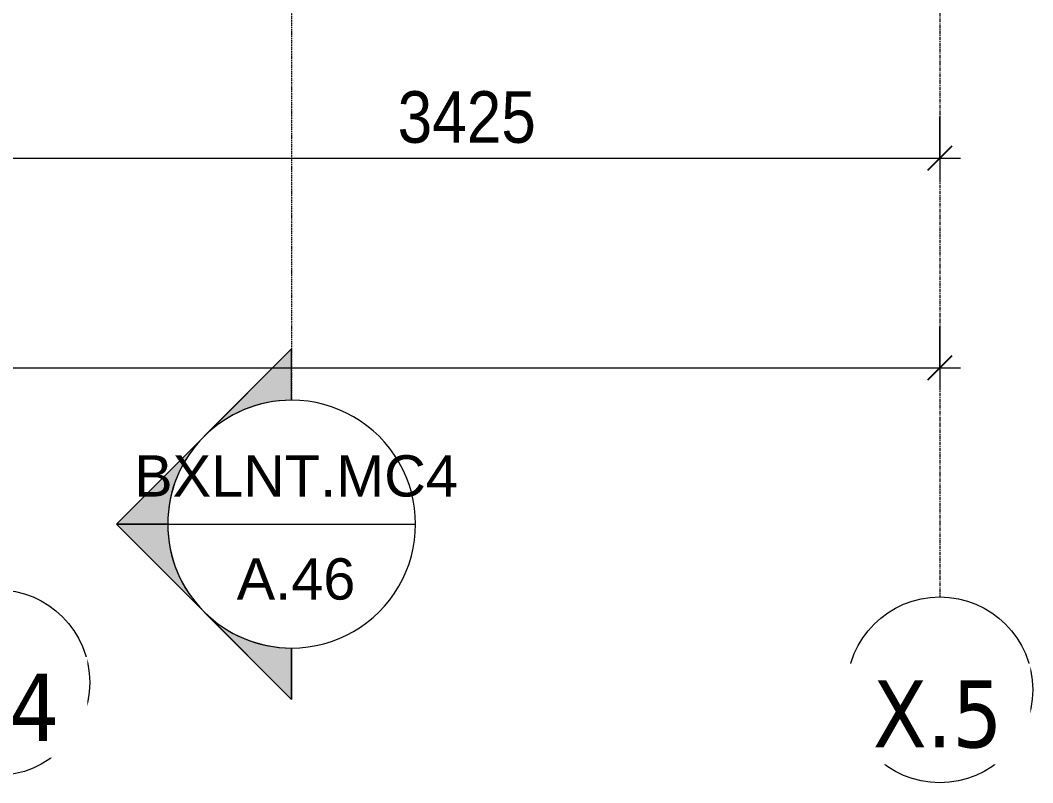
# Model space of a CAD drawing. Header units: millimetres. Extents: x 83532 to 228915, y -7302 to 22802.
# Drawn here: x 123189 to 126866, y 11808 to 14578 of the extents above; entities that cross this region are included whole.
import ezdxf

# ---------------------------------------------------------------- set-up
doc = ezdxf.new("R2010")
doc.units = ezdxf.units.MM
doc.linetypes.add('Dash Dot 3_16_', pattern=[7.9375, 4.7625, -1.5875, 0, -1.5875])
doc.linetypes.add('Grid Line', pattern=[22.225, 12.7, -3.175, 3.175, -3.175])
for name, color, linetype, lineweight in [('A-ANNO-DIMS', 211, 'Continuous', 9), ('A-ANNO-DIMS-75', 211, 'Continuous', 9), ('G-ANNO-SYMB', 111, 'Continuous', 9), ('G-ANNO-SYMB-1', 111, 'Dash Dot 3_16_', 18), ('S-GRID-1', 1, 'Grid Line', 9), ('S-GRID-IDEN', 1, 'Continuous', 9)]:
    doc.layers.add(name, color=color, linetype=linetype, lineweight=lineweight)
doc.styles.add('Arial', font='arial.ttf', dxfattribs={"height": 150})
doc.styles.add('Tahoma_B', font='tahomabd.ttf', dxfattribs={"height": 243.75})
doc.styles.add('UTM Avo', font='', dxfattribs={"width": 0.9, "height": 187.5})
doc.styles.get('UTM Avo').set_extended_font_data('UTM Avo')
doc.dimstyles.new('1_Dim_chi_tiet_2_5', dxfattribs={"dimscale": 304.8, "dimtxt": 187.368928, "dimasz": 0.295276, "dimexe": 0.246063, "dimexo": 0.0625, "dimgap": 0.024606, "dimtad": 1, "dimdec": 0, "dimrnd": 5, "dimzin": 0, "dimdsep": 46, "dimtxsty": 'UTM Avo', "dimblk1": 'OBLIQUE', "dimblk2": 'OBLIQUE', "dimsah": 1, "dimcen": 0.09, "dimdle": 0.246063, "dimazin": 0, "dimtfac": 1, "dimtdec": 4, "dimtix": 1, "dimtmove": 0, "dimatfit": 3, "dimfxl": 0.492126, "dimfxlon": 1, "dimtvp": 1, "dimtolj": 1, "dimtzin": 0, "dimarcsym": 2})

# ---------------------------------------------------------------- blocks, each defined once
blk = doc.blocks.new('Section - M_Section Head - Filled-352373-TKCS_BỂ XLNT - MẶT BẰNG NẮP BỂ')
at = {"layer": 'G-ANNO-SYMB'}
h = blk.add_hatch(color=256, dxfattribs=at)
edge = h.paths.add_edge_path()
edge.add_line((-6, 8.485), (-6, 6))
edge.add_arc((-6, 0), 6, 90, 135)
edge.add_line((-10.243, 4.243), (-6, 8.485))
h = blk.add_hatch(color=256, dxfattribs=at)
edge = h.paths.add_edge_path()
edge.add_line((-6, 8.485), (-1.757, 4.243))
edge.add_arc((-6, 0), 6, 45, 90)
edge.add_line((-6, 6), (-6, 8.485))
h = blk.add_hatch(color=256, dxfattribs=at)
edge = h.paths.add_edge_path()
edge.add_line((-14.485, 0), (-10.243, 4.243))
edge.add_arc((-6, 0), 6, 135, 180)
edge.add_line((-12, 0), (-14.485, 0))
h = blk.add_hatch(color=256, dxfattribs=at)
edge = h.paths.add_edge_path()
edge.add_line((2.485, 0), (0, 0))
edge.add_arc((-6, 0), 6, 360, 405)
edge.add_line((-1.757, 4.243), (2.485, 0))
for p, q in [((-6, 8.485), (-14.485, 0)), ((-6, 8.485), (-10.243, 4.243)), ((-6, 8.485), (2.485, 0)), ((-6, 6), (-6, 8.485)), ((-6, 8.485), (-6, 6)), ((-1.757, 4.243), (-6, 8.485)), ((-10.243, 4.243), (-14.485, 0)), ((2.485, 0), (-1.757, 4.243)), ((-14.485, 0), (-12, 0)), ((0, 0), (2.485, 0)), ((-12, 0), (-14.485, 0)), ((0, 0), (2.485, 0))]:
    blk.add_line(p, q, dxfattribs=at)
for start, end in [(360, 180), (90, 135), (45, 90), (135, 180), (360, 45), (180, 360)]:
    blk.add_arc((-6, 0), 6, start, end, dxfattribs=at)
blk = doc.blocks.new('Grid - M_Grid Head - Circle-353313-TKCS_BỂ XLNT - MẶT BẰNG NẮP BỂ')
at = {"layer": 'S-GRID-IDEN'}
blk.add_circle((0, 0), 4.5, dxfattribs=at)
blk = doc.blocks.new('DIMBLOCK56-TKCS_BỂ XLNT - MẶT BẰNG NẮP BỂ')
at = {"layer": 'A-ANNO-DIMS-75'}
for p, q in [((123103.8, 14226.4), (123103.8, 14001.4)), ((123103.8, 14076.4), (123103.8, 14226.4)), ((126528.8, 14226.4), (126528.8, 14001.4)), ((126528.8, 14076.4), (126528.8, 14226.4)), ((123103.8, 14076.4), (126603.8, 14076.4))]:
    blk.add_line(p, q, dxfattribs=at)
at = {"layer": 'A-ANNO-DIMS-75', "lineweight": 25}
for p, q in [((123103.8, 14076.4), (123148.8, 14121.4)), ((126528.8, 14076.4), (126573.8, 14121.4)), ((123103.8, 14076.4), (123058.8, 14031.4)), ((126528.8, 14076.4), (126483.8, 14031.4))]:
    blk.add_line(p, q, dxfattribs=at)
at = {"layer": 'A-ANNO-DIMS-75', "color": 0, "insert": (124559.5, 14320), "char_height": 187.5, "width": 616.236, "attachment_point": 1, "line_spacing_factor": 1.110334, "style": 'UTM Avo'}
blk.add_mtext('3425', dxfattribs=at)
blk = doc.blocks.new('_Oblique')
at = {"color": 0, "linetype": 'ByBlock', "lineweight": -2}
blk.add_line((-0.5, -0.5), (0.5, 0.5), dxfattribs=at)
blk = doc.blocks.new('DIMBLOCK57-TKCS_BỂ XLNT - MẶT BẰNG NẮP BỂ')
at = {"layer": 'A-ANNO-DIMS-75'}
for p, q in [((111378.8, 13465.6), (111378.8, 13240.6)), ((111378.8, 13315.6), (111378.8, 13465.6)), ((126528.8, 13465.6), (126528.8, 13240.6)), ((126528.8, 13315.6), (126528.8, 13465.6)), ((111303.8, 13315.6), (126603.8, 13315.6))]:
    blk.add_line(p, q, dxfattribs=at)
at = {"layer": 'A-ANNO-DIMS-75', "lineweight": 25}
for p, q in [((111378.8, 13315.6), (111423.8, 13360.6)), ((126528.8, 13315.6), (126573.8, 13360.6)), ((111378.8, 13315.6), (111333.8, 13270.6)), ((126528.8, 13315.6), (126483.8, 13270.6))]:
    blk.add_line(p, q, dxfattribs=at)
at = {"layer": 'A-ANNO-DIMS-75', "color": 0, "insert": (118632.9, 13559.2), "char_height": 187.5, "width": 770.294, "attachment_point": 1, "line_spacing_factor": 1.110334, "style": 'UTM Avo'}
blk.add_mtext('15150', dxfattribs=at)

msp = doc.modelspace()

# ---------------------------------------------------------------- linework, layer by layer
at = {"layer": 'G-ANNO-SYMB'}
msp.add_line((123724.4, 12747.6), (124624.4, 12747.6), dxfattribs=at)
at = {"layer": 'G-ANNO-SYMB-1'}
msp.add_line((124174.4, 22221.6), (124174.4, 13197.6), dxfattribs=at)
at = {"layer": 'S-GRID-1'}
for p, q in [((126528.8, 20251.8), (126528.8, 14358.3)), ((126528.8, 14358.3), (126528.8, 12483.3))]:
    msp.add_line(p, q, dxfattribs=at)

# ---------------------------------------------------------------- block references
at = {"layer": 'G-ANNO-SYMB', "xscale": 74.99999999999996, "yscale": 74.99999999999996, "zscale": 74.99999999999996, "rotation": 89.99999999999947}
msp.add_blockref('Section - M_Section Head - Filled-352373-TKCS_BỂ XLNT - MẶT BẰNG NẮP BỂ', (124174.4, 13197.6), dxfattribs=at)
at = {"layer": 'S-GRID-IDEN', "xscale": 74.99999999999996, "yscale": 74.99999999999996, "zscale": 74.99999999999996, "rotation": 180}
for p in [(123103.8, 12172), (126528.8, 12145.8)]:
    msp.add_blockref('Grid - M_Grid Head - Circle-353313-TKCS_BỂ XLNT - MẶT BẰNG NẮP BỂ', p, dxfattribs=at)

# ---------------------------------------------------------------- texts
at = {"layer": 'G-ANNO-SYMB', "char_height": 150, "attachment_point": 5, "line_spacing_factor": 0.936439, "style": 'Arial'}
for s, insert, width in [('\\pt952.5,1905,2857.5,3810,4762.5,5715,6667.5,7620,8572.5,9525,10477.5,11430,12382.5,13335,14287.5,15240,16192.5,17145,18097.5,19050,20002.5,20955,21907.5,22860,23812.5,24765,25717.5,26670,27622.5,28575,29527.5,30480;BXLNT.MC4', (124190.4, 12921.6), 1200.75), ('\\pt952.5,1905,2857.5,3810,4762.5,5715,6667.5,7620,8572.5,9525,10477.5,11430,12382.5,13335,14287.5,15240,16192.5,17145,18097.5,19050,20002.5,20955,21907.5,22860,23812.5,24765,25717.5,26670,27622.5,28575,29527.5,30480;A.46', (124190.4, 12547.4), 446.25)]:
    msp.add_mtext(s, dxfattribs=dict(at, insert=insert, width=width))

# ---------------------------------------------------------------- dimensions: what is measured, and where the dimension line sits
at = {"layer": 'A-ANNO-DIMS'}
for base, p1, p2, override, picture, middle in [((126528.8, 14076.4), (123103.8, 14226.4), (126528.8, 14226.4), {"dimpost": '<>', "dimfxl": 3425}, 'DIMBLOCK56-TKCS_BỂ XLNT - MẶT BẰNG NẮP BỂ', (124816.3, 14180.9)), ((126528.8, 13315.6), (111378.8, 13465.6), (126528.8, 13465.6), {"dimpost": '<>', "dimfxl": 15150}, 'DIMBLOCK57-TKCS_BỂ XLNT - MẶT BẰNG NẮP BỂ', (118953.8, 13420.1))]:
    dim = msp.add_linear_dim(base=base, p1=p1, p2=p2, dimstyle='1_Dim_chi_tiet_2_5', override=override, dxfattribs=at)
    dim.commit()
    dim.dimension.update_dxf_attribs({"geometry": picture, "text_midpoint": middle})

# ---------------------------------------------------------------- next in the draw order: texts
at = {"layer": 'S-GRID-IDEN', "char_height": 243.75, "width": 550.5, "attachment_point": 5, "line_spacing_factor": 0.996129, "style": 'Tahoma_B', "bg_fill": 3, "box_fill_scale": 1.25, "bg_fill_color": 256, "bg_fill_true_color": 13158600, "bg_fill_transparency": 0}
for s, insert in [('\\pt952.49944,1904.99888,2857.50075,3810.00019,4762.49962,5714.99906,6667.50094,7620.00037,8572.49981,9524.99925,10477.50113,11430.00056,12382.5,13334.99944,14287.49888,15240.00075,16192.50019,17144.99963,18097.49906,19050.00094,20002.50038,20954.99981,21907.49925,22860.00113,23812.50056,24765,25717.49944,26669.99887,27622.50075,28575.00019,29527.49963,30479.99906;X.4', (123095.8, 12082.3)), ('\\pt952.49944,1904.99888,2857.50075,3810.00019,4762.49962,5714.99906,6667.50094,7620.00037,8572.49981,9524.99925,10477.50113,11430.00056,12382.5,13334.99944,14287.49888,15240.00075,16192.50019,17144.99963,18097.49906,19050.00094,20002.50038,20954.99981,21907.49925,22860.00113,23812.50056,24765,25717.49944,26669.99887,27622.50075,28575.00019,29527.49963,30479.99906;X.5', (126520.8, 12056))]:
    msp.add_mtext(s, dxfattribs=dict(at, insert=insert))

doc.saveas('drawing.dxf')
